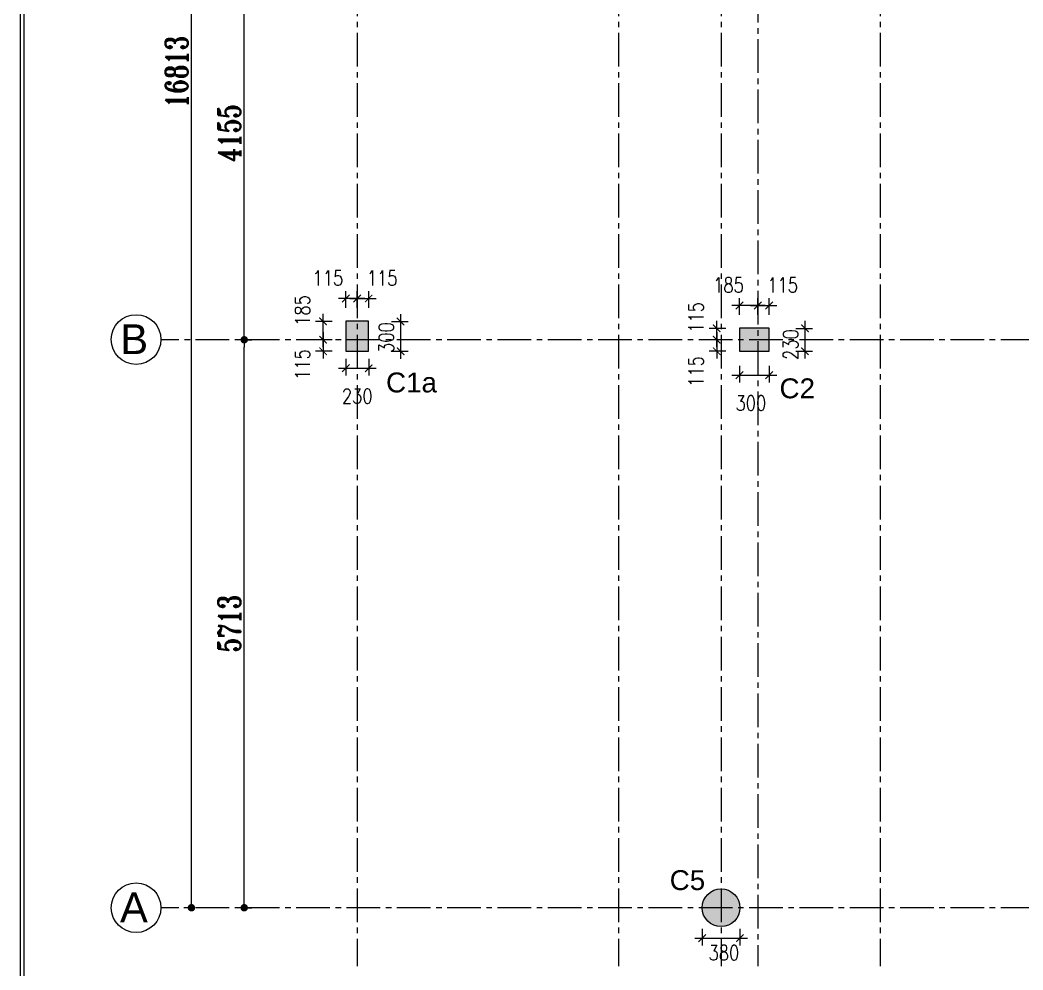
# Model space of a CAD drawing. Header units: millimetres. Extents: x 12977220 to 13113408, y -169657 to -55898.
# Drawn here: x 13055399 to 13065488, y -116590 to -107035 of the extents above; entities that cross this region are included whole.
import ezdxf

# ---------------------------------------------------------------- set-up
doc = ezdxf.new("R2010")
doc.units = ezdxf.units.MM
doc.header["$LTSCALE"] = 3
doc.header["$PDMODE"] = 66
doc.linetypes.add('CENTER', pattern=[2, 1.25, -0.25, 0.25, -0.25])
doc.linetypes.add('CENTER2', pattern=[1.125, 0.75, -0.125, 0.125, -0.125])
for name, color, linetype in [('COLUMN NEW', 112, 'Continuous'), ('FOOTING', 60, 'Continuous'), ('GRID', 8, 'CENTER'), ('GRIDNAME', 83, 'Continuous'), ('TITLE', 13, 'Continuous'), ('WALL', 7, 'Continuous')]:
    doc.layers.add(name, color=color, linetype=linetype)
doc.styles.add('ariel', font='ARIAL.TTF')
doc.styles.add('ROMANS', font='romans.shx', dxfattribs={"width": 0.8})
doc.styles.add('ROMANT', font='romant.shx', dxfattribs={"width": 0.75})
doc.dimstyles.new('Dim 150-1', dxfattribs={"dimtxt": 2.5, "dimasz": 1.25, "dimexe": 1.25, "dimexo": 1.25, "dimtad": 1, "dimdec": 0, "dimdsep": 46, "dimtxsty": 'ROMANS', "dimblk1": 'ARCHTICK', "dimblk2": 'ARCHTICK', "dimsah": 1, "dimcen": 3.125, "dimdle": 1.25, "dimclrd": 9, "dimclre": 9, "dimclrt": 123, "dimadec": 0, "dimazin": 0, "dimtfac": 1, "dimtdec": 0, "dimtmove": 2, "dimatfit": 2, "dimldrblk": 'DOT', "dimfxl": 100, "dimarcsym": 0})
doc.dimstyles.new('DIM$0', dxfattribs={"dimtxt": 3, "dimasz": 1, "dimexe": 1, "dimexo": 1, "dimgap": 0.5, "dimtad": 1, "dimdec": 0, "dimdsep": 46, "dimtxsty": 'ROMANT', "dimblk": 'DOT', "dimcen": 2, "dimdle": 1, "dimclrd": 9, "dimclre": 9, "dimclrt": 123, "dimadec": 0, "dimazin": 0, "dimtfac": 1, "dimtdec": 0, "dimtmove": 2, "dimatfit": 2, "dimfxl": 1, "dimarcsym": 0})

# ---------------------------------------------------------------- blocks, each defined once
blk = doc.blocks.new('C1 NEW')
at = {"layer": 'COLUMN NEW', "ltscale": 0.15}
for points in [[(115, 150), (-115, 150), (0, 0)], [(0, 0), (-115, 150), (-115, -150)], [(115, 150), (0, 0), (115, -150)], [(0, 0), (-115, -150), (115, -150)]]:
    blk.add_hatch(color=6, dxfattribs=at).paths.add_polyline_path(points)
at = {"layer": 'COLUMN NEW', "color": 6, "ltscale": 0.15}
blk.add_lwpolyline([(-115, -150), (115, -150), (115, 150), (-115, 150)], close=True, dxfattribs=at)
blk = doc.blocks.new('CC1NEW')
at = {"layer": 'COLUMN NEW', "ltscale": 0.15}
blk.add_hatch(color=6, dxfattribs=at).paths.add_polyline_path([(-190, 0, 1), (190, 0, 1)])
at = {"layer": 'COLUMN NEW', "color": 6, "ltscale": 0.15}
blk.add_circle((0, 0), 190, dxfattribs=at)
blk = doc.blocks.new('_Dot')
at = {"color": 0, "linetype": 'ByBlock', "lineweight": -2}
blk.add_line((-0.5, 0), (-1, 0), dxfattribs=at)
at = {"color": 0, "linetype": 'ByBlock', "const_width": 0.5}
blk.add_lwpolyline([(-0.25, 0, 1), (0.25, 0, 1)], format="xyb", close=True, dxfattribs=at)
blk = doc.blocks.new('*D345')
at = {"layer": 'Defpoints', "color": 0, "linetype": 'ByBlock', "ltscale": 500, "transparency": 16777216}
for p in [(13057123, -99151), (13057160, -99151), (13057160, -115964)]:
    blk.add_point(p, dxfattribs=at)
at = {"layer": 'FOOTING', "color": 9, "linetype": 'ByBlock', "lineweight": -2, "ltscale": 500, "transparency": 16777216}
for p, q in [((13057085, -99151), (13057048, -99151)), ((13057123, -115889), (13057123, -99226)), ((13057085, -115964), (13057048, -115964))]:
    blk.add_line(p, q, dxfattribs=at)
at = {"layer": 'FOOTING', "color": 9, "linetype": 'ByBlock', "lineweight": -2, "ltscale": 500, "transparency": 16777216, "xscale": 75, "yscale": 75, "zscale": 75}
for p, rotation in [((13057123, -99151), 90), ((13057123, -115964), 270)]:
    blk.add_blockref('_Dot', p, dxfattribs=dict(at, rotation=rotation))
at = {"layer": 'FOOTING', "color": 6, "linetype": 'ByBlock', "ltscale": 500, "transparency": 16777216, "insert": (13056973, -107557), "char_height": 225, "attachment_point": 5, "rotation": 90, "style": 'ROMANT'}
blk.add_mtext('16813', dxfattribs=at)
blk = doc.blocks.new('*D346')
at = {"layer": 'Defpoints', "color": 0, "linetype": 'ByBlock', "ltscale": 500, "transparency": 16777216}
for p in [(13057552, -110251), (13057654, -110251), (13057552, -115964)]:
    blk.add_point(p, dxfattribs=at)
at = {"layer": 'FOOTING', "color": 9, "linetype": 'ByBlock', "lineweight": -2, "ltscale": 500, "transparency": 16777216}
for p, q in [((13057627, -110251), (13057729, -110251)), ((13057654, -115889), (13057654, -110326)), ((13057627, -115964), (13057729, -115964))]:
    blk.add_line(p, q, dxfattribs=at)
at = {"layer": 'FOOTING', "color": 9, "linetype": 'ByBlock', "lineweight": -2, "ltscale": 500, "transparency": 16777216, "xscale": 75, "yscale": 75, "zscale": 75}
for p, rotation in [((13057654, -110251), 90), ((13057654, -115964), 270)]:
    blk.add_blockref('_Dot', p, dxfattribs=dict(at, rotation=rotation))
at = {"layer": 'FOOTING', "color": 6, "linetype": 'ByBlock', "ltscale": 500, "transparency": 16777216, "insert": (13057504, -113107), "char_height": 225, "attachment_point": 5, "rotation": 90, "style": 'ROMANT'}
blk.add_mtext('5713', dxfattribs=at)
blk = doc.blocks.new('*D347')
at = {"layer": 'Defpoints', "color": 0, "linetype": 'ByBlock', "ltscale": 500, "transparency": 16777216}
for p in [(13057654, -106096), (13058216, -106096), (13057552, -110251)]:
    blk.add_point(p, dxfattribs=at)
at = {"layer": 'FOOTING', "color": 9, "linetype": 'ByBlock', "lineweight": -2, "ltscale": 500, "transparency": 16777216}
for p, q in [((13058141, -106096), (13057579, -106096)), ((13057654, -110176), (13057654, -106171)), ((13057627, -110251), (13057729, -110251))]:
    blk.add_line(p, q, dxfattribs=at)
at = {"layer": 'FOOTING', "color": 9, "linetype": 'ByBlock', "lineweight": -2, "ltscale": 500, "transparency": 16777216, "xscale": 75, "yscale": 75, "zscale": 75}
for p, rotation in [((13057654, -106096), 90), ((13057654, -110251), 270)]:
    blk.add_blockref('_Dot', p, dxfattribs=dict(at, rotation=rotation))
at = {"layer": 'FOOTING', "color": 6, "linetype": 'ByBlock', "ltscale": 500, "transparency": 16777216, "insert": (13057504, -108173), "char_height": 225, "attachment_point": 5, "rotation": 90, "style": 'ROMANT'}
blk.add_mtext('4155', dxfattribs=at)
blk = doc.blocks.new('_ARCHTICK')
at = {"color": 0, "linetype": 'ByBlock', "const_width": 0.15}
blk.add_lwpolyline([(-0.5, -0.5), (0.5, 0.5)], dxfattribs=at)
blk = doc.blocks.new('*D373')
at = {"layer": 'Defpoints', "color": 0, "linetype": 'ByBlock', "ltscale": 500, "transparency": 16777216}
for p in [(13058676, -110251), (13058447, -110366), (13058676, -110366)]:
    blk.add_point(p, dxfattribs=at)
at = {"layer": 'WALL', "color": 9, "linetype": 'ByBlock', "lineweight": -2, "ltscale": 500, "transparency": 16777216}
for p, q in [((13058540, -110251), (13058372, -110251)), ((13058540, -110366), (13058372, -110366))]:
    blk.add_line(p, q, dxfattribs=at)
at = {"layer": 'WALL', "color": 9, "lineweight": -2, "ltscale": 500, "transparency": 16777216}
blk.add_line((13058447, -110176), (13058447, -110441), dxfattribs=at)
at = {"layer": 'WALL', "color": 9, "linetype": 'ByBlock', "lineweight": -2, "ltscale": 500, "transparency": 16777216, "xscale": 75, "yscale": 75, "zscale": 75}
for p, rotation in [((13058447, -110251), 90), ((13058447, -110366), 270)]:
    blk.add_blockref('_ARCHTICK', p, dxfattribs=dict(at, rotation=rotation))
at = {"layer": 'WALL', "color": 6, "linetype": 'ByBlock', "ltscale": 500, "transparency": 16777216, "insert": (13058240, -110500), "char_height": 150, "attachment_point": 5, "rotation": 90, "style": 'ROMANS'}
blk.add_mtext('115', dxfattribs=at)
blk = doc.blocks.new('*D374')
at = {"layer": 'Defpoints', "color": 0, "linetype": 'ByBlock', "ltscale": 500, "transparency": 16777216}
for p in [(13058447, -110066), (13058676, -110066), (13058676, -110251)]:
    blk.add_point(p, dxfattribs=at)
at = {"layer": 'WALL', "color": 9, "linetype": 'ByBlock', "lineweight": -2, "ltscale": 500, "transparency": 16777216}
for p, q in [((13058540, -110066), (13058372, -110066)), ((13058540, -110251), (13058372, -110251))]:
    blk.add_line(p, q, dxfattribs=at)
at = {"layer": 'WALL', "color": 9, "lineweight": -2, "ltscale": 500, "transparency": 16777216}
blk.add_line((13058447, -110326), (13058447, -109991), dxfattribs=at)
at = {"layer": 'WALL', "color": 9, "linetype": 'ByBlock', "lineweight": -2, "ltscale": 500, "transparency": 16777216, "xscale": 75, "yscale": 75, "zscale": 75}
for p, rotation in [((13058447, -110066), 90), ((13058447, -110251), 270)]:
    blk.add_blockref('_ARCHTICK', p, dxfattribs=dict(at, rotation=rotation))
at = {"layer": 'WALL', "color": 6, "linetype": 'ByBlock', "ltscale": 500, "transparency": 16777216, "insert": (13058240, -109956), "char_height": 150, "attachment_point": 5, "rotation": 90, "style": 'ROMANS'}
blk.add_mtext('185', dxfattribs=at)
blk = doc.blocks.new('*D375')
at = {"layer": 'Defpoints', "color": 0, "linetype": 'ByBlock', "ltscale": 500, "transparency": 16777216}
for p in [(13062936, -109906), (13062821, -110136), (13062936, -110136)]:
    blk.add_point(p, dxfattribs=at)
at = {"layer": 'WALL', "color": 9, "linetype": 'ByBlock', "lineweight": -2, "ltscale": 500, "transparency": 16777216}
for p, q in [((13062821, -110000), (13062821, -109831)), ((13062936, -110000), (13062936, -109831))]:
    blk.add_line(p, q, dxfattribs=at)
at = {"layer": 'WALL', "color": 9, "lineweight": -2, "ltscale": 500, "transparency": 16777216}
blk.add_line((13062746, -109906), (13063011, -109906), dxfattribs=at)
at = {"layer": 'WALL', "color": 9, "linetype": 'ByBlock', "lineweight": -2, "ltscale": 500, "transparency": 16777216, "xscale": 75, "yscale": 75, "zscale": 75, "rotation": 180}
blk.add_blockref('_ARCHTICK', (13062821, -109906), dxfattribs=at)
at = {"layer": 'WALL', "color": 9, "linetype": 'ByBlock', "lineweight": -2, "ltscale": 500, "transparency": 16777216, "xscale": 75, "yscale": 75, "zscale": 75}
blk.add_blockref('_ARCHTICK', (13062936, -109906), dxfattribs=at)
at = {"layer": 'WALL', "color": 6, "linetype": 'ByBlock', "ltscale": 500, "transparency": 16777216, "insert": (13063071, -109700), "char_height": 150, "attachment_point": 5, "style": 'ROMANS'}
blk.add_mtext('115', dxfattribs=at)
blk = doc.blocks.new('*D376')
at = {"layer": 'Defpoints', "color": 0, "linetype": 'ByBlock', "ltscale": 500, "transparency": 16777216}
for p in [(13062636, -109906), (13062636, -110136), (13062821, -110136)]:
    blk.add_point(p, dxfattribs=at)
at = {"layer": 'WALL', "color": 9, "linetype": 'ByBlock', "lineweight": -2, "ltscale": 500, "transparency": 16777216}
for p, q in [((13062636, -110000), (13062636, -109831)), ((13062821, -110000), (13062821, -109831))]:
    blk.add_line(p, q, dxfattribs=at)
at = {"layer": 'WALL', "color": 9, "lineweight": -2, "ltscale": 500, "transparency": 16777216}
blk.add_line((13062896, -109906), (13062561, -109906), dxfattribs=at)
at = {"layer": 'WALL', "color": 9, "linetype": 'ByBlock', "lineweight": -2, "ltscale": 500, "transparency": 16777216, "xscale": 75, "yscale": 75, "zscale": 75, "rotation": 180}
blk.add_blockref('_ARCHTICK', (13062636, -109906), dxfattribs=at)
at = {"layer": 'WALL', "color": 9, "linetype": 'ByBlock', "lineweight": -2, "ltscale": 500, "transparency": 16777216, "xscale": 75, "yscale": 75, "zscale": 75}
blk.add_blockref('_ARCHTICK', (13062821, -109906), dxfattribs=at)
at = {"layer": 'WALL', "color": 6, "linetype": 'ByBlock', "ltscale": 500, "transparency": 16777216, "insert": (13062526, -109700), "char_height": 150, "attachment_point": 5, "style": 'ROMANS'}
blk.add_mtext('185', dxfattribs=at)
blk = doc.blocks.new('*D401')
at = {"layer": 'Defpoints', "color": 0, "linetype": 'ByBlock', "ltscale": 500, "transparency": 16777216}
for p in [(13062636, -110251), (13062407, -110366), (13062636, -110366)]:
    blk.add_point(p, dxfattribs=at)
at = {"layer": 'WALL', "color": 9, "linetype": 'ByBlock', "lineweight": -2, "ltscale": 500, "transparency": 16777216}
for p, q in [((13062500, -110251), (13062332, -110251)), ((13062500, -110366), (13062332, -110366))]:
    blk.add_line(p, q, dxfattribs=at)
at = {"layer": 'WALL', "color": 9, "lineweight": -2, "ltscale": 500, "transparency": 16777216}
blk.add_line((13062407, -110176), (13062407, -110441), dxfattribs=at)
at = {"layer": 'WALL', "color": 9, "linetype": 'ByBlock', "lineweight": -2, "ltscale": 500, "transparency": 16777216, "xscale": 75, "yscale": 75, "zscale": 75}
for p, rotation in [((13062407, -110251), 90), ((13062407, -110366), 270)]:
    blk.add_blockref('_ARCHTICK', p, dxfattribs=dict(at, rotation=rotation))
at = {"layer": 'WALL', "color": 6, "linetype": 'ByBlock', "ltscale": 500, "transparency": 16777216, "insert": (13062200, -110570), "char_height": 150, "attachment_point": 5, "rotation": 90, "style": 'ROMANS'}
blk.add_mtext('115', dxfattribs=at)
blk = doc.blocks.new('*D402')
at = {"layer": 'Defpoints', "color": 0, "linetype": 'ByBlock', "ltscale": 500, "transparency": 16777216}
for p in [(13062407, -110136), (13062636, -110136), (13062636, -110251)]:
    blk.add_point(p, dxfattribs=at)
at = {"layer": 'WALL', "color": 9, "lineweight": -2, "ltscale": 500, "transparency": 16777216}
blk.add_line((13062407, -110326), (13062407, -110061), dxfattribs=at)
at = {"layer": 'WALL', "color": 9, "linetype": 'ByBlock', "lineweight": -2, "ltscale": 500, "transparency": 16777216}
for p, q in [((13062500, -110136), (13062332, -110136)), ((13062500, -110251), (13062332, -110251))]:
    blk.add_line(p, q, dxfattribs=at)
at = {"layer": 'WALL', "color": 9, "linetype": 'ByBlock', "lineweight": -2, "ltscale": 500, "transparency": 16777216, "xscale": 75, "yscale": 75, "zscale": 75}
for p, rotation in [((13062407, -110136), 90), ((13062407, -110251), 270)]:
    blk.add_blockref('_ARCHTICK', p, dxfattribs=dict(at, rotation=rotation))
at = {"layer": 'WALL', "color": 6, "linetype": 'ByBlock', "ltscale": 500, "transparency": 16777216, "insert": (13062200, -110026), "char_height": 150, "attachment_point": 5, "rotation": 90, "style": 'ROMANS'}
blk.add_mtext('115', dxfattribs=at)
blk = doc.blocks.new('*D431')
at = {"layer": 'Defpoints', "color": 0, "linetype": 'ByBlock', "ltscale": 500, "transparency": 16777216}
for p in [(13058906, -109836), (13058791, -110066), (13058906, -110066)]:
    blk.add_point(p, dxfattribs=at)
at = {"layer": 'WALL', "color": 9, "linetype": 'ByBlock', "lineweight": -2, "ltscale": 500, "transparency": 16777216}
for p, q in [((13058791, -109930), (13058791, -109761)), ((13058906, -109930), (13058906, -109761))]:
    blk.add_line(p, q, dxfattribs=at)
at = {"layer": 'WALL', "color": 9, "lineweight": -2, "ltscale": 500, "transparency": 16777216}
blk.add_line((13058716, -109836), (13058981, -109836), dxfattribs=at)
at = {"layer": 'WALL', "color": 9, "linetype": 'ByBlock', "lineweight": -2, "ltscale": 500, "transparency": 16777216, "xscale": 75, "yscale": 75, "zscale": 75, "rotation": 180}
blk.add_blockref('_ARCHTICK', (13058791, -109836), dxfattribs=at)
at = {"layer": 'WALL', "color": 9, "linetype": 'ByBlock', "lineweight": -2, "ltscale": 500, "transparency": 16777216, "xscale": 75, "yscale": 75, "zscale": 75}
blk.add_blockref('_ARCHTICK', (13058906, -109836), dxfattribs=at)
at = {"layer": 'WALL', "color": 6, "linetype": 'ByBlock', "ltscale": 500, "transparency": 16777216, "insert": (13059041, -109630), "char_height": 150, "attachment_point": 5, "style": 'ROMANS'}
blk.add_mtext('115', dxfattribs=at)
blk = doc.blocks.new('*D432')
at = {"layer": 'Defpoints', "color": 0, "linetype": 'ByBlock', "ltscale": 500, "transparency": 16777216}
for p in [(13058676, -109836), (13058676, -110066), (13058791, -110066)]:
    blk.add_point(p, dxfattribs=at)
at = {"layer": 'WALL', "color": 9, "linetype": 'ByBlock', "lineweight": -2, "ltscale": 500, "transparency": 16777216}
for p, q in [((13058676, -109930), (13058676, -109761)), ((13058791, -109930), (13058791, -109761))]:
    blk.add_line(p, q, dxfattribs=at)
at = {"layer": 'WALL', "color": 9, "lineweight": -2, "ltscale": 500, "transparency": 16777216}
blk.add_line((13058866, -109836), (13058601, -109836), dxfattribs=at)
at = {"layer": 'WALL', "color": 9, "linetype": 'ByBlock', "lineweight": -2, "ltscale": 500, "transparency": 16777216, "xscale": 75, "yscale": 75, "zscale": 75, "rotation": 180}
blk.add_blockref('_ARCHTICK', (13058676, -109836), dxfattribs=at)
at = {"layer": 'WALL', "color": 9, "linetype": 'ByBlock', "lineweight": -2, "ltscale": 500, "transparency": 16777216, "xscale": 75, "yscale": 75, "zscale": 75}
blk.add_blockref('_ARCHTICK', (13058791, -109836), dxfattribs=at)
at = {"layer": 'WALL', "color": 6, "linetype": 'ByBlock', "ltscale": 500, "transparency": 16777216, "insert": (13058496, -109630), "char_height": 150, "attachment_point": 5, "style": 'ROMANS'}
blk.add_mtext('115', dxfattribs=at)
blk = doc.blocks.new('*D433')
at = {"layer": 'Defpoints', "color": 0, "linetype": 'ByBlock', "ltscale": 500, "transparency": 16777216}
for p in [(13059060, -110067), (13058906, -110367), (13059227, -110367)]:
    blk.add_point(p, dxfattribs=at)
at = {"layer": 'WALL', "color": 9, "linetype": 'ByBlock', "lineweight": -2, "ltscale": 500, "transparency": 16777216}
for p, q in [((13059135, -110067), (13059302, -110067)), ((13059133, -110367), (13059302, -110367))]:
    blk.add_line(p, q, dxfattribs=at)
at = {"layer": 'WALL', "color": 9, "lineweight": -2, "ltscale": 500, "transparency": 16777216}
blk.add_line((13059227, -109992), (13059227, -110442), dxfattribs=at)
at = {"layer": 'WALL', "color": 9, "linetype": 'ByBlock', "lineweight": -2, "ltscale": 500, "transparency": 16777216, "xscale": 75, "yscale": 75, "zscale": 75}
for p, rotation in [((13059227, -110067), 90), ((13059227, -110367), 270)]:
    blk.add_blockref('_ARCHTICK', p, dxfattribs=dict(at, rotation=rotation))
at = {"layer": 'WALL', "color": 6, "linetype": 'ByBlock', "ltscale": 500, "transparency": 16777216, "insert": (13059083, -110229), "char_height": 150, "attachment_point": 5, "rotation": 90, "style": 'ROMANS'}
blk.add_mtext('300', dxfattribs=at)
blk = doc.blocks.new('*D434')
at = {"layer": 'Defpoints', "color": 0, "linetype": 'ByBlock', "ltscale": 500, "transparency": 16777216}
for p in [(13058676, -110367), (13058906, -110367), (13058906, -110537)]:
    blk.add_point(p, dxfattribs=at)
at = {"layer": 'WALL', "color": 9, "linetype": 'ByBlock', "lineweight": -2, "ltscale": 500, "transparency": 16777216}
for p, q in [((13058676, -110443), (13058676, -110612)), ((13058906, -110443), (13058906, -110612))]:
    blk.add_line(p, q, dxfattribs=at)
at = {"layer": 'WALL', "color": 9, "lineweight": -2, "ltscale": 500, "transparency": 16777216}
blk.add_line((13058601, -110537), (13058981, -110537), dxfattribs=at)
at = {"layer": 'WALL', "color": 9, "linetype": 'ByBlock', "lineweight": -2, "ltscale": 500, "transparency": 16777216, "xscale": 75, "yscale": 75, "zscale": 75, "rotation": 180}
blk.add_blockref('_ARCHTICK', (13058676, -110537), dxfattribs=at)
at = {"layer": 'WALL', "color": 9, "linetype": 'ByBlock', "lineweight": -2, "ltscale": 500, "transparency": 16777216, "xscale": 75, "yscale": 75, "zscale": 75}
blk.add_blockref('_ARCHTICK', (13058906, -110537), dxfattribs=at)
at = {"layer": 'WALL', "color": 6, "linetype": 'ByBlock', "ltscale": 500, "transparency": 16777216, "insert": (13058791, -110818), "char_height": 150, "attachment_point": 5, "style": 'ROMANS'}
blk.add_mtext('230', dxfattribs=at)
blk = doc.blocks.new('*D435')
at = {"layer": 'Defpoints', "color": 0, "linetype": 'ByBlock', "ltscale": 500, "transparency": 16777216}
for p in [(13063044, -110136), (13063044, -110366), (13063295, -110366)]:
    blk.add_point(p, dxfattribs=at)
at = {"layer": 'WALL', "color": 9, "lineweight": -2, "ltscale": 500, "transparency": 16777216}
blk.add_line((13063295, -110061), (13063295, -110441), dxfattribs=at)
at = {"layer": 'WALL', "color": 9, "linetype": 'ByBlock', "lineweight": -2, "ltscale": 500, "transparency": 16777216}
for p, q in [((13063202, -110136), (13063370, -110136)), ((13063202, -110366), (13063370, -110366))]:
    blk.add_line(p, q, dxfattribs=at)
at = {"layer": 'WALL', "color": 9, "linetype": 'ByBlock', "lineweight": -2, "ltscale": 500, "transparency": 16777216, "xscale": 75, "yscale": 75, "zscale": 75}
for p, rotation in [((13063295, -110136), 90), ((13063295, -110366), 270)]:
    blk.add_blockref('_ARCHTICK', p, dxfattribs=dict(at, rotation=rotation))
at = {"layer": 'WALL', "color": 6, "linetype": 'ByBlock', "ltscale": 500, "transparency": 16777216, "insert": (13063152, -110299), "char_height": 150, "attachment_point": 5, "rotation": 90, "style": 'ROMANS'}
blk.add_mtext('230', dxfattribs=at)
blk = doc.blocks.new('*D436')
at = {"layer": 'Defpoints', "color": 0, "linetype": 'ByBlock', "ltscale": 500, "transparency": 16777216}
for p in [(13062636, -110366), (13062936, -110366), (13062936, -110607)]:
    blk.add_point(p, dxfattribs=at)
at = {"layer": 'WALL', "color": 9, "linetype": 'ByBlock', "lineweight": -2, "ltscale": 500, "transparency": 16777216}
for p, q in [((13062636, -110513), (13062636, -110682)), ((13062936, -110513), (13062936, -110682))]:
    blk.add_line(p, q, dxfattribs=at)
at = {"layer": 'WALL', "color": 9, "lineweight": -2, "ltscale": 500, "transparency": 16777216}
blk.add_line((13062561, -110607), (13063011, -110607), dxfattribs=at)
at = {"layer": 'WALL', "color": 9, "linetype": 'ByBlock', "lineweight": -2, "ltscale": 500, "transparency": 16777216, "xscale": 75, "yscale": 75, "zscale": 75, "rotation": 180}
blk.add_blockref('_ARCHTICK', (13062636, -110607), dxfattribs=at)
at = {"layer": 'WALL', "color": 9, "linetype": 'ByBlock', "lineweight": -2, "ltscale": 500, "transparency": 16777216, "xscale": 75, "yscale": 75, "zscale": 75}
blk.add_blockref('_ARCHTICK', (13062936, -110607), dxfattribs=at)
at = {"layer": 'WALL', "color": 6, "linetype": 'ByBlock', "ltscale": 500, "transparency": 16777216, "insert": (13062751, -110888), "char_height": 150, "attachment_point": 5, "style": 'ROMANS'}
blk.add_mtext('300', dxfattribs=at)
blk = doc.blocks.new('*D441')
at = {"layer": 'Defpoints', "color": 0, "linetype": 'ByBlock', "ltscale": 500, "transparency": 16777216}
for p in [(13062261, -115964), (13062641, -115964), (13062641, -116269)]:
    blk.add_point(p, dxfattribs=at)
at = {"layer": 'WALL', "color": 9, "linetype": 'ByBlock', "lineweight": -2, "ltscale": 500, "transparency": 16777216}
for p, q in [((13062261, -116175), (13062261, -116344)), ((13062641, -116175), (13062641, -116344))]:
    blk.add_line(p, q, dxfattribs=at)
at = {"layer": 'WALL', "color": 9, "lineweight": -2, "ltscale": 500, "transparency": 16777216}
blk.add_line((13062186, -116269), (13062716, -116269), dxfattribs=at)
at = {"layer": 'WALL', "color": 9, "linetype": 'ByBlock', "lineweight": -2, "ltscale": 500, "transparency": 16777216, "xscale": 75, "yscale": 75, "zscale": 75, "rotation": 180}
blk.add_blockref('_ARCHTICK', (13062261, -116269), dxfattribs=at)
at = {"layer": 'WALL', "color": 9, "linetype": 'ByBlock', "lineweight": -2, "ltscale": 500, "transparency": 16777216, "xscale": 75, "yscale": 75, "zscale": 75}
blk.add_blockref('_ARCHTICK', (13062641, -116269), dxfattribs=at)
at = {"layer": 'WALL', "color": 6, "linetype": 'ByBlock', "ltscale": 500, "transparency": 16777216, "insert": (13062480, -116417), "char_height": 150, "attachment_point": 5, "style": 'ROMANS'}
blk.add_mtext('380', dxfattribs=at)

msp = doc.modelspace()

# ---------------------------------------------------------------- linework, layer by layer
at = {"layer": 'GRID', "linetype": 'CENTER2', "ltscale": 150}
for p, q in [((13058790.8, -97039.3, 0.4), (13058790.8, -116551.3, 0.4)), ((13061420.8, -97039.3, 0.4), (13061420.8, -116551.3, 0.4)), ((13062450.8, -97039.3, 0.4), (13062450.8, -116551.3, 0.4)), ((13064050.8, -97039.3, 0.4), (13064050.8, -116551.3, 0.4)), ((13062820.8, -97609.9, 0.4), (13062820.8, -116551.3, 0.4)), ((13071171.7, -110250.5, 0.4), (13056816.3, -110250.5, 0.4)), ((13071171.7, -115963.7, 0.4), (13056816.3, -115963.7, 0.4))]:
    msp.add_line(p, q, dxfattribs=at)
at = {"layer": 'GRIDNAME'}
for centre in [(13056566.3, -110248.7, 0.4), (13056566.3, -115963.7, 0.4)]:
    msp.add_circle(centre, 250, dxfattribs=at)
at = {"layer": 'TITLE', "color": 7}
for points in [[(13055398.9, -126813.1), (13076787.2, -126813.1), (13076787.2, -96258.2), (13055398.9, -96258.2)], [(13055436.5, -126775.4), (13076749.6, -126775.4), (13076749.6, -96295.9), (13055436.5, -96295.9)]]:
    msp.add_lwpolyline(points, close=True, dxfattribs=at)

# ---------------------------------------------------------------- block references
at = {"layer": 'COLUMN NEW'}
for name, p in [('C1 NEW', (13058790.8, -110215.5, 0.4)), ('CC1NEW', (13062450.8, -115963.7, 0.4))]:
    msp.add_blockref(name, p, dxfattribs=at)
at = {"layer": 'COLUMN NEW', "rotation": 270}
msp.add_blockref('C1 NEW', (13062785.8, -110250.5, 0.4), dxfattribs=at)

# ---------------------------------------------------------------- texts
at = {"layer": 'GRIDNAME', "style": 'ariel'}
for s, p in [('B', (13056407.8, -110395.3, 0.4)), ('A', (13056404.5, -116110.3, 0.4))]:
    msp.add_text(s, height=300, rotation=360, dxfattribs=at).set_placement(p)
at = {"layer": 'GRIDNAME', "color": 2, "style": 'ariel'}
for s, p in [('C1a', (13059080.6, -110780.4, 0.4)), ('C2', (13063039.2, -110839.5, 0.4)), ('C5', (13061934.4, -115786.6, 0.4))]:
    msp.add_text(s, height=200, rotation=360, dxfattribs=at).set_placement(p)

# ---------------------------------------------------------------- dimensions: what is measured, and where the dimension line sits
at = {"layer": 'FOOTING', "linetype": 'ByBlock', "ltscale": 500}
for base, p1, p2, picture, middle in [((13057122.5, -99150.5, 0.4), (13057159.5, -115963.7, 0.4), (13057159.5, -99150.5, 0.4), '*D345', (13056972.5, -107557.1, 0.4)), ((13057654.4, -106095.5, 0.4), (13057551.5, -110250.5, 0.4), (13058215.7, -106095.5, 0.4), '*D347', (13057504.4, -108173, 0.4)), ((13057654.4, -110250.5, 0.4), (13057551.5, -115963.7, 0.4), (13057551.5, -110250.5, 0.4), '*D346', (13057504.4, -113107.1, 0.4))]:
    dim = msp.add_linear_dim(base=base, p1=p1, p2=p2, angle=90, dimstyle='DIM$0', override={"dimscale": 75, "dimclrt": 6}, dxfattribs=at)
    dim.commit()
    dim.dimension.update_dxf_attribs({"geometry": picture, "text_midpoint": middle})
at = {"layer": 'WALL', "color": 3, "linetype": 'ByBlock', "ltscale": 500}
for base, p1, p2, angle, picture, middle in [((13058675.8, -109836.4, 0.4), (13058790.8, -110065.5, 0.4), (13058675.8, -110065.5, 0.4), 180, '*D432', (13058496.2, -109630.2, 0.4)), ((13058905.8, -109836.4, 0.4), (13058790.8, -110065.5, 0.4), (13058905.8, -110065.5, 0.4), 180, '*D431', (13059040.7, -109630.2, 0.4)), ((13062635.8, -109906.4, 0.4), (13062820.8, -110135.5, 0.4), (13062635.8, -110135.5, 0.4), 180, '*D376', (13062526.2, -109700.2, 0.4)), ((13062935.8, -109906.4, 0.4), (13062820.8, -110135.5, 0.4), (13062935.8, -110135.5, 0.4), 180, '*D375', (13063070.7, -109700.2, 0.4)), ((13058446.7, -110065.5, 0.4), (13058675.8, -110250.5, 0.4), (13058675.8, -110065.5, 0.4), 90, '*D374', (13058240.5, -109955.9, 0.4)), ((13062406.7, -110135.5, 0.4), (13062635.8, -110250.5, 0.4), (13062635.8, -110135.5, 0.4), 90, '*D402', (13062200.5, -110025.9, 0.4)), ((13059226.9, -110366.9, 0.4), (13059060.3, -110066.9, 0.4), (13058905.8, -110366.9, 0.4), 90, '*D433', (13059083.5, -110229.1, 0.4)), ((13063295.4, -110365.5, 0.4), (13063044.3, -110135.5, 0.4), (13063044.3, -110365.5, 0.4), 90, '*D435', (13063152, -110299.1, 0.4)), ((13058446.7, -110365.5, 0.4), (13058675.8, -110250.5, 0.4), (13058675.8, -110365.5, 0.4), 90, '*D373', (13058240.5, -110500.4, 0.4)), ((13062406.7, -110365.5, 0.4), (13062635.8, -110250.5, 0.4), (13062635.8, -110365.5, 0.4), 90, '*D401', (13062200.5, -110570.4, 0.4))]:
    dim = msp.add_linear_dim(base=base, p1=p1, p2=p2, angle=angle, dimstyle='Dim 150-1', override={"dimscale": 75, "dimtxt": 2, "dimasz": 1, "dimexe": 1, "dimexo": 1, "dimgap": 0.5, "dimpost": '\\X', "dimcen": 2.5, "dimdle": 1, "dimclrt": 6, "dimfxl": 1.25, "dimfxlon": 1}, dxfattribs=at)
    dim.commit()
    dim.dimension.update_dxf_attribs({"geometry": picture, "text_midpoint": middle, "dimtype": 160})
for base, p1, p2, picture, middle in [((13058905.8, -110537.1, 0.4), (13058675.8, -110366.9, 0.4), (13058905.8, -110366.9, 0.4), '*D434', (13058790.8, -110818.3, 0.4)), ((13062935.8, -110607.1, 0.4), (13062635.8, -110365.5, 0.4), (13062935.8, -110365.5, 0.4), '*D436', (13062750.8, -110888.3, 0.4)), ((13062640.8, -116269, 0.4), (13062260.8, -115963.7, 0.4), (13062640.8, -115963.7, 0.4), '*D441', (13062479.8, -116417, 0.4))]:
    dim = msp.add_linear_dim(base=base, p1=p1, p2=p2, dimstyle='Dim 150-1', override={"dimscale": 75, "dimtxt": 2, "dimasz": 1, "dimexe": 1, "dimexo": 1, "dimgap": 0.5, "dimpost": '\\X', "dimcen": 2.5, "dimdle": 1, "dimclrt": 6, "dimfxl": 1.25, "dimfxlon": 1}, dxfattribs=at)
    dim.commit()
    dim.dimension.update_dxf_attribs({"geometry": picture, "text_midpoint": middle, "dimtype": 160})

doc.saveas('drawing.dxf')
